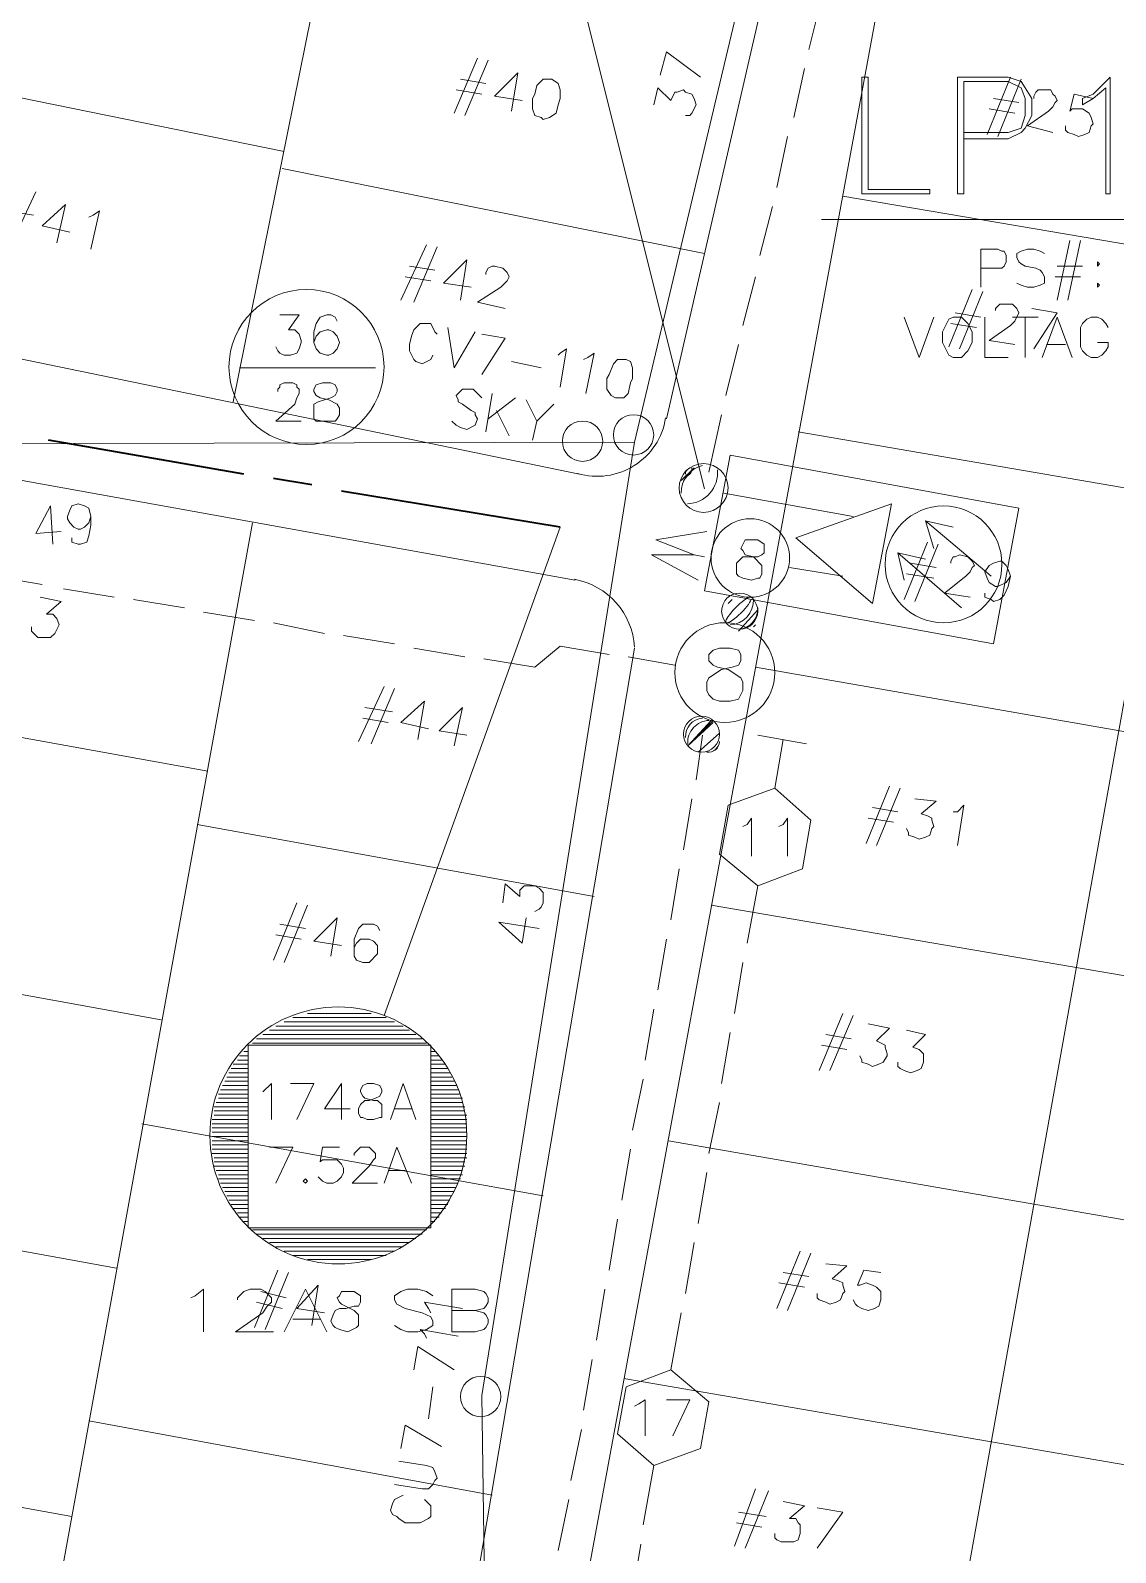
# Model space of a CAD drawing. Header units: millimetres. Extents: x 3.6 to 37.8, y 0.6 to 28.7.
# Drawn here: x 20.753 to 22.884, y 6.002 to 8.992 of the extents above; entities that cross this region are included whole.
import ezdxf

# ---------------------------------------------------------------- set-up
doc = ezdxf.new("R2010")
doc.units = ezdxf.units.MM
for name, color, linetype, true_color in [('PDF_S102$Actives-NodeReceiver', 104, 'Continuous', 0x009425), ('PDF_S102$Cable-565', 23, 'Continuous', 0xdd8a6d), ('PDF_S102$Cable-840', 151, 'Continuous', 0x7fbfff), ('PDF_S102$LOTS', 254, 'Continuous', 0xdcdcdc), ('PDF_S102$ROAD', 8, 'Continuous', 0x7f7f7f), ('PDF_S102$SDU', 157, 'Continuous', 0x396472), ('PDF_S102$Symbols-EndOfLine', 15, 'Continuous', 0x944a4a)]:
    doc.layers.add(name, color=color, linetype=linetype, true_color=true_color)
for name, color, linetype in [('PDF_S102$Actives-PowerSupply', 1, 'Continuous'), ('PDF_S102$Passives-Highleg', 7, 'Continuous'), ('PDF_S102$Passives-Splt2way', 7, 'Continuous'), ('PDF_S102$Passives-TapOffs', 7, 'Continuous'), ('PDF_S102$POLE', 7, 'Continuous'), ('PDF_S102$STRAND', 7, 'Continuous'), ('PDF_S102$Symbols-SelfTerminating', 7, 'Continuous'), ('PDF_S102$Symbols-Terminator', 7, 'Continuous')]:
    doc.layers.add(name, color=color, linetype=linetype)

msp = doc.modelspace()

# ---------------------------------------------------------------- linework, layer by layer
at = {"layer": 'PDF_S102$Actives-NodeReceiver', "lineweight": 18}
for points in [[(22.38595, 8.90017), (22.39846, 8.90017), (22.39846, 8.67916), (22.51939, 8.67916), (22.51939, 8.67082), (22.38595, 8.67082)], [(22.8655, 8.67082), (22.8655, 8.87932), (22.84048, 8.85847), (22.81963, 8.84596), (22.81963, 8.85847), (22.84048, 8.86681), (22.87384, 8.90017), (22.87384, 8.67082)], [(22.84882, 8.53738), (22.85299, 8.53321), (22.84882, 8.52904)], [(22.84882, 8.49568), (22.85299, 8.49151), (22.84882, 8.48734)], [(22.56526, 8.42896), (22.58194, 8.42896), (22.59445, 8.41645), (22.60279, 8.39977), (22.60279, 8.37892), (22.59445, 8.36224), (22.58194, 8.34973), (22.56526, 8.34973), (22.55692, 8.3539), (22.54441, 8.37892), (22.54441, 8.39977), (22.55692, 8.42479)], [(22.07737, 7.89103), (22.12741, 8.15791), (22.69453, 8.05366), (22.64449, 7.78678)], [(22.4068, 7.86601), (22.25668, 7.99528), (22.44433, 8.062)], [(22.1566, 7.99111), (22.18162, 7.99111), (22.19413, 7.98277), (22.19413, 7.96609), (22.18996, 7.96192), (22.18162, 7.95775), (22.15243, 7.95775), (22.13992, 7.94524), (22.13992, 7.92439), (22.14409, 7.92022), (22.15243, 7.91605), (22.16911, 7.91188), (22.18162, 7.91605), (22.18579, 7.91605), (22.18996, 7.92439), (22.18996, 7.94107), (22.17328, 7.95775), (22.1566, 7.96192), (22.15243, 7.97026), (22.14826, 7.97443)]]:
    msp.add_lwpolyline(points, close=True, dxfattribs=at)
for points in [[(22.58611, 8.79175), (22.67368, 8.79175), (22.6987, 8.80009), (22.70704, 8.82511), (22.70704, 8.85847), (22.6987, 8.87932), (22.67368, 8.89183), (22.58611, 8.89183), (22.58611, 8.67082), (22.5736, 8.67082), (22.5736, 8.90017), (22.67368, 8.90017), (22.6987, 8.89183), (22.70704, 8.87932), (22.71955, 8.85847), (22.71955, 8.82511), (22.70704, 8.80009), (22.6987, 8.79175), (22.67368, 8.77924), (22.58611, 8.77924)], [(23.60359, 8.62078), (22.30672, 8.62078)], [(22.61947, 8.48734), (22.61947, 8.5624), (22.65283, 8.5624), (22.66117, 8.55823), (22.66534, 8.55823), (22.66951, 8.54989), (22.66951, 8.53738), (22.66534, 8.52904), (22.66117, 8.52487), (22.61947, 8.52487)], [(22.69036, 8.49568), (22.6987, 8.49151), (22.71121, 8.48734), (22.72372, 8.48734), (22.73623, 8.49151), (22.74457, 8.49568), (22.74457, 8.50819), (22.7404, 8.51653), (22.73623, 8.5207), (22.72789, 8.52487), (22.70704, 8.52904), (22.6987, 8.53321), (22.69453, 8.53738), (22.69036, 8.54572), (22.69036, 8.55406), (22.6987, 8.55823), (22.71121, 8.5624), (22.72372, 8.5624), (22.73623, 8.55823), (22.74457, 8.55406)], [(22.76959, 8.46232), (22.79461, 8.57908)], [(22.79044, 8.46232), (22.81546, 8.57908)], [(22.81963, 8.52904), (22.76959, 8.52904)], [(22.81546, 8.50819), (22.76542, 8.50819)], [(22.52773, 8.42896), (22.49854, 8.34973), (22.46935, 8.42896)], [(22.67368, 8.34973), (22.62781, 8.34973), (22.62781, 8.42896)], [(22.73206, 8.42896), (22.68202, 8.42896)], [(22.70704, 8.34973), (22.70704, 8.42896)], [(22.7404, 8.34973), (22.76959, 8.42896), (22.79878, 8.34973)], [(22.84882, 8.37892), (22.86967, 8.37892), (22.86967, 8.37058), (22.8655, 8.36224), (22.85716, 8.3539), (22.84882, 8.34973), (22.83631, 8.34973), (22.82797, 8.3539), (22.81963, 8.36224), (22.81546, 8.37058), (22.81546, 8.40811), (22.81963, 8.41645), (22.82797, 8.42479), (22.83631, 8.42896), (22.84882, 8.42896), (22.85716, 8.42479), (22.8655, 8.41645), (22.86967, 8.40811)], [(22.78627, 8.37475), (22.74874, 8.37475)], [(22.1149, 8.08285), (22.36927, 8.03698)], [(22.52773, 7.97443), (22.51105, 8.02864), (22.56526, 8.01613)], [(22.51105, 8.02864), (22.64032, 7.92022)], [(22.46935, 7.91188), (22.45684, 7.96609), (22.58194, 7.85767)], [(22.51105, 7.95358), (22.45684, 7.96609)], [(22.34842, 7.92022), (22.24417, 7.9369)]]:
    msp.add_lwpolyline(points, dxfattribs=at)
for centre, radius in [((22.54649, 7.94315), 0.11468), ((22.16703, 7.95567), 0.07715)]:
    msp.add_circle(centre, radius, dxfattribs=at)
at = {"layer": 'PDF_S102$Actives-PowerSupply', "lineweight": 9}
for points in [[(22.07737, 8.09119), (21.82717, 9.09199)], [(22.05652, 8.13289), (22.0315, 8.10787), (22.05652, 8.13289), (22.03567, 8.10787)], [(21.4477, 7.05703), (21.79381, 8.01613)], [(21.21001, 6.90691), (21.22669, 6.92359), (21.22669, 6.8527)], [(21.26422, 6.92359), (21.31009, 6.92359), (21.27673, 6.8527)], [(21.38098, 6.87355), (21.33094, 6.87355), (21.3643, 6.92359), (21.3643, 6.8527)], [(21.46021, 6.8527), (21.48523, 6.92359), (21.51025, 6.8527)], [(21.50191, 6.87355), (21.46855, 6.87355)], [(21.22252, 6.79849), (21.26839, 6.79849), (21.23503, 6.7276)], [(21.31843, 6.74011), (21.32677, 6.73177), (21.33511, 6.7276), (21.34762, 6.7276), (21.35596, 6.73177), (21.3643, 6.74011), (21.36847, 6.74845), (21.36847, 6.75679), (21.3643, 6.76513), (21.35596, 6.77347), (21.32677, 6.77347), (21.3226, 6.7693), (21.32677, 6.79849), (21.36013, 6.79849)], [(21.38932, 6.78181), (21.38932, 6.78598), (21.40183, 6.79849), (21.41851, 6.79849), (21.43102, 6.78598), (21.43102, 6.77764), (21.42685, 6.77347), (21.41851, 6.76096), (21.38515, 6.7276), (21.43519, 6.7276)], [(21.4477, 6.7276), (21.47272, 6.79849), (21.50191, 6.7276)], [(21.4894, 6.75262), (21.45604, 6.75262)], [(21.06823, 6.50242), (21.07657, 6.50659), (21.09325, 6.5191), (21.09325, 6.4357)], [(21.15997, 6.49825), (21.15997, 6.50242), (21.17248, 6.51493), (21.18499, 6.5191), (21.20584, 6.5191), (21.21418, 6.51493), (21.22669, 6.50242), (21.22669, 6.49408), (21.21835, 6.48574), (21.21001, 6.47323), (21.1558, 6.4357), (21.23086, 6.4357)], [(21.25171, 6.4357), (21.29341, 6.5191), (21.33511, 6.4357)], [(21.46855, 6.44821), (21.48106, 6.43987), (21.49357, 6.4357), (21.51442, 6.4357), (21.5311, 6.43987), (21.54361, 6.44821), (21.54361, 6.45655), (21.53944, 6.46489), (21.52276, 6.47323), (21.4894, 6.48157), (21.47272, 6.48991), (21.46855, 6.49825), (21.46855, 6.50659), (21.48106, 6.51493), (21.49357, 6.5191), (21.51442, 6.5191), (21.5311, 6.51493), (21.54361, 6.50659)], [(21.62701, 6.4774), (21.64369, 6.47323), (21.64786, 6.46906), (21.65203, 6.46072), (21.65203, 6.45238), (21.64786, 6.44404), (21.64369, 6.43987), (21.62701, 6.4357), (21.58114, 6.4357), (21.58114, 6.4774), (21.62701, 6.4774), (21.64369, 6.48157), (21.64786, 6.48574), (21.65203, 6.49408), (21.65203, 6.50242), (21.64786, 6.51076), (21.64369, 6.51493), (21.62701, 6.5191), (21.58114, 6.5191), (21.58114, 6.4774)], [(21.3226, 6.46072), (21.26839, 6.46072)]]:
    msp.add_lwpolyline(points, dxfattribs=at)
for points in [[(21.29758, 7.0612), (21.42268, 7.0612)], [(21.49774, 7.02784), (21.22252, 7.02784)], [(21.48523, 7.03618), (21.23503, 7.03618)], [(21.46855, 7.04452), (21.25171, 7.04452)], [(21.26839, 7.05286), (21.45187, 7.05286)], [(21.53944, 6.64003), (21.53944, 6.99865), (21.18082, 6.99865), (21.18082, 6.64003), (21.18082, 6.99865), (21.53944, 6.99865)], [(21.5311, 7.00282), (21.18916, 7.00282)], [(21.52276, 7.01116), (21.1975, 7.01116)], [(21.51025, 7.0195), (21.21001, 7.0195)], [(21.15997, 6.96946), (21.18082, 6.96946)], [(21.16414, 6.9778), (21.18082, 6.9778)], [(21.17248, 6.98614), (21.18082, 6.98614)], [(21.54778, 6.98614), (21.53944, 6.98614)], [(21.53944, 6.9778), (21.55612, 6.9778)], [(21.53944, 6.96946), (21.56029, 6.96946)], [(21.14329, 6.94444), (21.18082, 6.94444)], [(21.14746, 6.95278), (21.18082, 6.95278)], [(21.15163, 6.96112), (21.18082, 6.96112)], [(21.53944, 6.96112), (21.56863, 6.96112)], [(21.53944, 6.95278), (21.5728, 6.95278)], [(21.53944, 6.94444), (21.57697, 6.94444)], [(21.18082, 6.91108), (21.12661, 6.91108)], [(21.13078, 6.91942), (21.18082, 6.91942)], [(21.18082, 6.92776), (21.13495, 6.92776)], [(21.13912, 6.9361), (21.18082, 6.9361)], [(21.41434, 6.92359), (21.42685, 6.92359), (21.43936, 6.91942), (21.44353, 6.91108), (21.44353, 6.90691), (21.43936, 6.89857), (21.43102, 6.8944), (21.41851, 6.89023), (21.41017, 6.89023), (21.40183, 6.88189), (21.39766, 6.87355), (21.39766, 6.86521), (21.40183, 6.85687), (21.406, 6.85687), (21.41434, 6.8527), (21.42685, 6.8527), (21.43936, 6.85687), (21.44353, 6.85687), (21.44353, 6.88189), (21.43519, 6.89023), (21.42685, 6.89023), (21.41017, 6.8944), (21.406, 6.89857), (21.40183, 6.90691), (21.40183, 6.91108), (21.406, 6.91942)], [(21.53944, 6.9361), (21.58114, 6.9361)], [(21.58531, 6.92776), (21.53944, 6.92776)], [(21.53944, 6.91942), (21.58948, 6.91942)], [(21.53944, 6.91108), (21.59365, 6.91108)], [(21.18082, 6.87772), (21.1141, 6.87772)], [(21.18082, 6.88606), (21.11827, 6.88606)], [(21.12244, 6.90274), (21.18082, 6.90274)], [(21.18082, 6.8944), (21.12244, 6.8944)], [(21.53944, 6.90274), (21.59782, 6.90274)], [(21.60199, 6.8944), (21.53944, 6.8944)], [(21.60199, 6.88606), (21.53944, 6.88606)], [(21.53944, 6.87772), (21.60616, 6.87772)], [(21.18082, 6.8527), (21.10993, 6.8527)], [(21.1141, 6.86938), (21.18082, 6.86938)], [(21.18082, 6.86104), (21.1141, 6.86104)], [(21.60616, 6.86938), (21.53944, 6.86938)], [(21.53944, 6.86104), (21.61033, 6.86104)], [(21.61033, 6.8527), (21.53944, 6.8527)], [(21.10993, 6.84436), (21.18082, 6.84436)], [(21.10993, 6.83602), (21.18082, 6.83602)], [(21.10993, 6.82768), (21.18082, 6.82768)], [(21.18082, 6.81934), (21.10993, 6.81934)], [(21.53944, 6.84436), (21.61033, 6.84436)], [(21.53944, 6.83602), (21.61033, 6.83602)], [(21.53944, 6.82768), (21.61033, 6.82768)], [(21.61033, 6.81934), (21.53944, 6.81934)], [(21.18082, 6.811), (21.10993, 6.811)], [(21.10993, 6.80266), (21.18082, 6.80266)], [(21.10993, 6.79432), (21.18082, 6.79432)], [(21.61033, 6.811), (21.53944, 6.811)], [(21.53944, 6.80266), (21.61033, 6.80266)], [(21.53944, 6.79432), (21.61033, 6.79432)], [(21.10993, 6.78598), (21.18082, 6.78598)], [(21.18082, 6.77764), (21.1141, 6.77764)], [(21.1141, 6.7693), (21.18082, 6.7693)], [(21.18082, 6.76096), (21.1141, 6.76096)], [(21.53944, 6.78598), (21.61033, 6.78598)], [(21.61033, 6.77764), (21.53944, 6.77764)], [(21.53944, 6.7693), (21.60616, 6.7693)], [(21.53944, 6.76096), (21.60616, 6.76096)], [(21.11827, 6.75262), (21.18082, 6.75262)], [(21.12244, 6.74428), (21.18082, 6.74428)], [(21.12244, 6.73594), (21.18082, 6.73594)], [(21.18082, 6.7276), (21.12661, 6.7276)], [(21.29341, 6.73594), (21.29758, 6.73177), (21.29341, 6.7276), (21.28924, 6.73177)], [(21.53944, 6.75262), (21.60199, 6.75262)], [(21.53944, 6.74428), (21.60199, 6.74428)], [(21.53944, 6.73594), (21.59782, 6.73594)], [(21.53944, 6.7276), (21.59365, 6.7276)], [(21.13078, 6.71926), (21.18082, 6.71926)], [(21.18082, 6.71092), (21.13495, 6.71092)], [(21.13912, 6.70258), (21.18082, 6.70258)], [(21.53944, 6.71926), (21.58948, 6.71926)], [(21.58531, 6.71092), (21.53944, 6.71092)], [(21.53944, 6.70258), (21.58114, 6.70258)], [(21.14329, 6.69424), (21.18082, 6.69424)], [(21.14746, 6.6859), (21.18082, 6.6859)], [(21.15163, 6.67756), (21.18082, 6.67756)], [(21.15997, 6.66922), (21.18082, 6.66922)], [(21.53944, 6.69424), (21.57697, 6.69424)], [(21.53944, 6.6859), (21.5728, 6.6859)], [(21.53944, 6.67756), (21.56863, 6.67756)], [(21.53944, 6.66922), (21.56029, 6.66922)], [(21.16414, 6.66088), (21.18082, 6.66088)], [(21.17248, 6.65254), (21.18082, 6.65254)], [(21.53944, 6.64003), (21.18082, 6.64003)], [(21.53944, 6.66088), (21.55612, 6.66088)], [(21.54778, 6.65254), (21.53944, 6.65254)], [(21.5311, 6.63586), (21.18916, 6.63586)], [(21.52276, 6.62752), (21.1975, 6.62752)], [(21.21001, 6.61918), (21.51025, 6.61918)], [(21.22252, 6.61084), (21.49774, 6.61084)], [(21.48523, 6.6025), (21.23503, 6.6025)], [(21.46855, 6.59416), (21.25171, 6.59416)], [(21.45187, 6.58582), (21.26839, 6.58582)], [(21.42268, 6.57748), (21.29758, 6.57748)]]:
    msp.add_lwpolyline(points, close=True, dxfattribs=at)
for centre, radius in [((22.07528, 8.09327), 0.04796), ((21.35804, 6.82142), 0.25229), ((21.35804, 6.82142), 0.25229)]:
    msp.add_circle(centre, radius, dxfattribs=at)
for centre, radius, start, end in [((22.08488, 8.08494), 0.05342, 102.62584, 182.23698), ((22.03775, 8.13081), 0.01474, 278.1301, 8.1301), ((22.04609, 8.12247), 0.00659, 108.43495, 198.43495), ((22.04192, 8.12273), 0.06076, 271.96646, 5.66169)]:
    msp.add_arc(centre, radius, start, end, dxfattribs=at)
at = {"layer": 'PDF_S102$Cable-565', "lineweight": 13}
for points in [[(22.2817, 8.95438), (22.30672, 9.05446)], [(22.25251, 8.82094), (22.27336, 8.91685)], [(22.21915, 8.68333), (22.24, 8.78341)], [(22.18579, 8.54989), (22.21081, 8.6458)], [(22.15243, 8.41228), (22.17745, 8.50819)], [(22.11907, 8.27467), (22.14409, 8.37475)], [(22.08571, 8.12455), (22.11073, 8.23714)], [(20.77633, 7.90354), (20.68042, 7.92022)], [(20.91811, 7.87852), (20.81803, 7.8952)], [(21.05572, 7.85767), (20.95564, 7.87435)], [(21.19333, 7.83265), (21.09325, 7.84933)], [(21.33094, 7.80763), (21.23086, 7.82848)], [(21.46855, 7.78678), (21.36847, 7.80346)], [(21.60616, 7.76176), (21.50608, 7.77844)], [(21.88972, 7.76593), (21.79381, 7.78261), (21.74377, 7.74091), (21.64369, 7.75759)], [(22.01899, 7.74508), (21.92725, 7.76176)], [(22.06069, 7.5199), (22.0732, 7.60747)], [(22.03567, 7.38229), (22.05235, 7.48237)], [(22.01065, 7.24468), (22.02733, 7.34476)], [(22.16077, 7.19881), (22.18162, 7.3114)], [(21.98563, 7.10707), (22.00231, 7.20715)], [(22.13575, 7.0612), (22.15243, 7.16128)], [(21.96061, 6.96946), (21.97729, 7.06954)], [(22.11073, 6.92359), (22.12741, 7.02367)], [(21.93559, 6.83185), (21.95644, 6.93193)], [(22.08571, 6.78598), (22.10656, 6.88606)], [(21.91474, 6.69424), (21.93142, 6.79432)], [(22.06486, 6.64837), (22.08154, 6.74845)], [(21.88972, 6.55663), (21.9064, 6.65671)], [(22.03984, 6.51076), (22.05652, 6.61084)], [(21.8647, 6.41902), (21.88138, 6.5191)], [(22.01065, 6.36064), (22.0315, 6.47323)], [(21.83968, 6.28141), (21.85636, 6.38149)], [(21.81466, 6.1438), (21.83551, 6.24388)], [(21.95644, 6.05623), (21.97729, 6.17299)], [(21.78964, 6.00619), (21.81049, 6.10627)], [(21.93559, 5.91862), (21.95227, 6.0187)]]:
    msp.add_lwpolyline(points, dxfattribs=at)
at = {"layer": 'PDF_S102$Cable-840', "lineweight": 40}
for points in [[(21.17248, 8.12038), (20.78884, 8.1871)], [(21.30592, 8.09953), (21.23086, 8.11204)], [(21.79381, 8.01613), (21.3643, 8.08702)]]:
    msp.add_lwpolyline(points, dxfattribs=at)
at = {"layer": 'PDF_S102$LOTS', "lineweight": 0}
for points in [[(21.13912, 18.78307), (21.4894, 13.43296), (21.67288, 10.84339), (21.15163, 8.26216)], [(22.30672, 4.35904), (23.22412, 9.47563)], [(20.45107, 8.91685), (21.25171, 8.75422)], [(21.24754, 8.72086), (22.07737, 8.55406)], [(23.77039, 8.42479), (22.34842, 8.66665)], [(23.69116, 7.95775), (22.26085, 8.20378)], [(21.18916, 8.02447), (20.6554, 5.08879), (20.38435, 4.53418), (21.13495, 4.39657)], [(23.61193, 7.49071), (22.17745, 7.74091)], [(20.27176, 7.6867), (21.10159, 7.53658)], [(21.08074, 7.43233), (21.86053, 7.29055)], [(23.52853, 7.02784), (22.08988, 7.27387)], [(20.18002, 7.19881), (21.00985, 7.04869)], [(20.97232, 6.84436), (21.76045, 6.70258)], [(23.4493, 6.5608), (22.00648, 6.811)], [(20.09245, 6.71092), (20.92228, 6.5608)], [(23.37007, 6.09376), (21.91891, 6.34396)], [(20.86807, 6.26056), (21.66037, 6.11461)], [(20.00488, 6.22303), (20.83471, 6.07291)]]:
    msp.add_lwpolyline(points, dxfattribs=at)
at = {"layer": 'PDF_S102$Passives-Highleg', "lineweight": 9}
for points in [[(22.12324, 7.86601), (22.13158, 7.87435)], [(22.14409, 7.8118), (22.18162, 7.8535)], [(22.09405, 7.63666), (22.04401, 7.58662), (22.08988, 7.63666), (22.04401, 7.58662), (22.09405, 7.63249), (22.04401, 7.58662)], [(22.06486, 7.57411), (22.10656, 7.61164)]]:
    msp.add_lwpolyline(points, close=True, dxfattribs=at)
for points in [[(22.17745, 7.82431), (22.17328, 7.82014)], [(22.10239, 7.58245), (22.09822, 7.57828)]]:
    msp.add_lwpolyline(points, dxfattribs=at)
for centre in [(22.14617, 7.85141), (22.07111, 7.60955)]:
    msp.add_circle(centre, 0.03545, dxfattribs=at)
for centre, radius, start, end in [((22.12533, 7.87226), 0.048, 272.48955, 2.48955), ((22.14201, 7.85558), 0.03967, 273.01279, 3.01279), ((22.07529, 7.60538), 0.03551, 93.36646, 183.36646), ((22.08779, 7.59288), 0.04383, 92.72631, 182.72631), ((22.08362, 7.59705), 0.02303, 264.80557, 354.80557)]:
    msp.add_arc(centre, radius, start, end, dxfattribs=at)
at = {"layer": 'PDF_S102$Passives-Highleg', "lineweight": 9, "extrusion": (0, 0, -1)}
msp.add_ellipse((22.14409, 7.8535), major_axis=(0.02489, 0.02489), ratio=0.2085144, start_param=0.4111379, end_param=5.8720542, dxfattribs=at)
at = {"layer": 'PDF_S102$Passives-Splt2way', "lineweight": 9}
msp.add_lwpolyline([(22.10656, 7.77844), (22.12741, 7.77844), (22.14409, 7.77427), (22.14826, 7.76593), (22.14826, 7.75342), (22.14409, 7.74508), (22.13158, 7.74091), (22.11073, 7.73674), (22.08571, 7.72006), (22.08154, 7.71172), (22.08154, 7.69504), (22.08571, 7.6867), (22.09405, 7.67836), (22.10656, 7.67419), (22.12741, 7.67419), (22.14409, 7.67836), (22.15243, 7.69504), (22.15243, 7.71172), (22.14826, 7.72006), (22.12324, 7.73674), (22.10239, 7.74091), (22.09405, 7.74508), (22.08571, 7.75342), (22.08571, 7.76593), (22.09405, 7.77427)], close=True, dxfattribs=at)
msp.add_circle((22.11698, 7.73048), 0.098, dxfattribs=at)
at = {"layer": 'PDF_S102$Passives-TapOffs', "lineweight": 9}
for points in [[(22.12324, 7.46986), (22.21498, 7.50322), (22.28587, 7.44067), (22.26919, 7.34476), (22.18162, 7.3114), (22.10656, 7.37395)], [(22.06903, 6.20635), (21.97729, 6.17299), (21.9064, 6.23554), (21.92308, 6.32728), (22.01065, 6.36064), (22.08571, 6.29809)]]:
    msp.add_lwpolyline(points, close=True, dxfattribs=at)
for points in [[(22.15243, 7.42816), (22.16077, 7.43233), (22.16911, 7.44484), (22.16911, 7.36978)], [(22.22332, 7.42816), (22.23166, 7.43233), (22.24, 7.44484), (22.24, 7.36978)], [(21.93976, 6.28975), (21.9481, 6.29392), (21.96061, 6.30226), (21.96061, 6.23137)], [(22.00231, 6.30226), (22.04818, 6.30226), (22.01482, 6.23137)]]:
    msp.add_lwpolyline(points, dxfattribs=at)
at = {"layer": 'PDF_S102$POLE', "lineweight": 0}
for points in [[(21.54361, 8.3539), (21.53944, 8.34556), (21.52276, 8.33722), (21.51025, 8.34139), (21.50608, 8.34556), (21.49774, 8.36224), (21.49774, 8.37475), (21.50191, 8.39143), (21.50608, 8.40394), (21.51859, 8.41645), (21.53944, 8.41645), (21.54778, 8.39977), (21.55195, 8.3956)], [(21.62701, 8.39977), (21.58531, 8.32888), (21.5728, 8.40811)], [(21.63952, 8.3956), (21.68539, 8.38726), (21.63952, 8.31637)], [(21.78964, 8.3539), (21.79381, 8.35807), (21.80632, 8.36641), (21.79381, 8.29135)], [(21.83968, 8.34556), (21.84802, 8.34973), (21.86053, 8.35807), (21.84385, 8.27884)], [(21.75628, 8.32888), (21.6979, 8.34139)], [(21.58114, 8.22463), (21.58948, 8.21629), (21.59782, 8.21212), (21.61033, 8.20795), (21.62701, 8.21629), (21.63118, 8.2288), (21.62701, 8.23714), (21.62701, 8.24131), (21.61867, 8.24548), (21.60199, 8.25799), (21.59365, 8.26216), (21.59365, 8.26633), (21.58948, 8.27467), (21.60199, 8.28718), (21.62284, 8.28718), (21.63952, 8.2705)], [(21.66037, 8.27884), (21.64786, 8.20378)], [(21.65203, 8.2288), (21.70624, 8.2705)], [(21.7813, 8.25799), (21.74794, 8.22463), (21.72709, 8.26633)], [(21.69373, 8.19544), (21.66871, 8.24548)], [(21.7396, 8.1871), (21.74794, 8.22463)], [(21.53944, 6.47323), (21.53527, 6.48157), (21.52693, 6.49408), (21.60199, 6.48157)], [(21.5311, 6.42319), (21.52693, 6.43153), (21.51859, 6.43987), (21.59365, 6.42736)], [(21.50608, 6.36064), (21.51442, 6.40651), (21.58531, 6.36064)], [(21.54361, 6.32728), (21.53527, 6.26473)], [(21.48106, 6.20635), (21.4894, 6.25222), (21.56029, 6.21052)], [(21.47689, 6.18133), (21.5311, 6.17299), (21.54361, 6.16882), (21.54778, 6.16048), (21.55195, 6.14797), (21.54778, 6.1438), (21.54361, 6.13546), (21.53527, 6.12712), (21.52276, 6.12712), (21.46855, 6.13546)], [(21.52693, 6.10627), (21.53944, 6.09376), (21.53944, 6.07291), (21.53527, 6.06874), (21.51859, 6.0604), (21.4894, 6.0604), (21.47689, 6.06874), (21.47272, 6.07291), (21.46438, 6.07708), (21.46021, 6.08542), (21.46438, 6.09793), (21.46855, 6.10627), (21.48523, 6.11461)]]:
    msp.add_lwpolyline(points, dxfattribs=at)
msp.add_lwpolyline([(21.9064, 8.34556), (21.92308, 8.34556), (21.93142, 8.34139), (21.93559, 8.32888), (21.93559, 8.30803), (21.93142, 8.29969), (21.92725, 8.27884), (21.91891, 8.2705), (21.90223, 8.2705), (21.89389, 8.27467), (21.88555, 8.28718), (21.88555, 8.30803), (21.88972, 8.31637), (21.89806, 8.33722)], close=True, dxfattribs=at)
for centre, radius in [((21.8376, 8.18502), 0.03961), ((21.93768, 8.19753), 0.03961), ((21.63743, 6.30852), 0.03962)]:
    msp.add_circle(centre, radius, dxfattribs=at)
at = {"layer": 'PDF_S102$ROAD', "lineweight": 0}
for points in [[(22.00231, 8.2288), (22.40263, 9.96769), (22.41514, 10.20121), (22.37761, 10.63072), (22.03567, 15.46375), (21.78964, 18.69967)], [(22.49437, 9.45895), (21.60616, 4.65094)], [(20.47609, 8.39977), (21.83134, 8.12038)], [(21.823, 7.91188), (20.55115, 8.14123)], [(21.41434, 4.67179), (21.93976, 7.77844)]]:
    msp.add_lwpolyline(points, dxfattribs=at)
for centre, radius, start, end in [((21.86679, 8.25173), 0.13552, 253.37754, 351.10587), ((21.79589, 7.77218), 0.14387, 3.24105, 79.70599)]:
    msp.add_arc(centre, radius, start, end, dxfattribs=at)
at = {"layer": 'PDF_S102$SDU', "lineweight": 0}
for points in [[(21.58531, 8.82928), (21.63118, 8.9377)], [(21.60616, 8.82511), (21.65203, 8.93353)], [(21.64786, 8.88766), (21.59782, 8.896)], [(21.71875, 8.8543), (21.66454, 8.86264), (21.71041, 8.90851), (21.6979, 8.83345)], [(22.63198, 8.78758), (22.67785, 8.90017)], [(22.65283, 8.78341), (22.6987, 8.896)], [(21.63952, 8.86681), (21.58948, 8.87515)], [(22.69453, 8.85013), (22.64449, 8.85847)], [(22.72372, 8.85847), (22.72372, 8.86264), (22.72789, 8.87098), (22.73206, 8.87515), (22.75708, 8.87515), (22.76125, 8.86681), (22.76542, 8.86264), (22.76959, 8.8543), (22.76542, 8.85013), (22.76125, 8.84179), (22.75291, 8.83345), (22.71121, 8.80426), (22.76125, 8.79175)], [(22.78627, 8.80426), (22.78627, 8.79592), (22.79044, 8.79175), (22.80295, 8.78758), (22.81129, 8.78341), (22.8238, 8.78758), (22.83214, 8.79175), (22.83631, 8.80426), (22.84048, 8.80843), (22.83631, 8.82094), (22.83214, 8.82928), (22.81963, 8.83762), (22.79878, 8.83762), (22.79461, 8.83345), (22.80295, 8.86681), (22.84048, 8.85847)], [(22.68619, 8.82928), (22.63615, 8.83762)], [(20.71378, 8.56657), (20.76382, 8.67499)], [(20.83054, 8.59576), (20.77633, 8.60827), (20.8222, 8.64997), (20.80552, 8.57491)], [(20.75965, 8.62912), (20.70544, 8.63746)], [(20.86807, 8.62495), (20.87641, 8.62912), (20.88892, 8.63746), (20.87224, 8.5624)], [(21.48106, 8.46232), (21.5311, 8.57074)], [(21.50608, 8.45815), (21.55195, 8.56657)], [(21.54778, 8.5207), (21.49774, 8.52904)], [(21.61867, 8.48734), (21.56446, 8.49568), (21.61033, 8.54155), (21.59782, 8.46232)], [(21.64786, 8.51236), (21.64786, 8.51653), (21.65203, 8.52487), (21.66037, 8.52904), (21.66454, 8.52904), (21.68122, 8.52487), (21.68956, 8.51653), (21.69373, 8.50819), (21.68956, 8.49985), (21.67705, 8.48734), (21.63118, 8.45815), (21.68539, 8.44564)], [(21.53944, 8.49985), (21.4894, 8.50819)], [(22.55692, 8.37058), (22.60279, 8.48317)], [(22.57777, 8.36641), (22.62364, 8.479)], [(22.61947, 8.42896), (22.56943, 8.4373)], [(22.64866, 8.44147), (22.64866, 8.44564), (22.657, 8.45398), (22.68202, 8.45398), (22.69036, 8.44564), (22.69453, 8.4373), (22.68619, 8.42062), (22.67785, 8.41228), (22.63615, 8.38309), (22.68619, 8.37475)], [(22.71955, 8.44564), (22.76959, 8.4373), (22.72372, 8.36641)], [(22.61113, 8.40811), (22.56109, 8.41645)], [(22.46935, 7.87435), (22.51522, 7.98694)], [(22.4902, 7.87018), (22.53607, 7.98277)], [(22.56109, 7.94524), (22.56109, 7.94941), (22.56526, 7.95775), (22.56943, 7.95775), (22.57777, 7.96192), (22.59445, 7.95775), (22.60279, 7.94941), (22.60696, 7.94107), (22.60279, 7.9369), (22.59862, 7.92856), (22.59028, 7.92022), (22.54858, 7.88686), (22.59862, 7.87852)], [(22.52773, 7.91605), (22.47352, 7.92439)], [(22.5319, 7.9369), (22.48186, 7.94524)], [(22.67785, 7.92022), (22.67368, 7.89937), (22.66534, 7.88269), (22.657, 7.87435), (22.64449, 7.87018), (22.64032, 7.87435), (22.62781, 7.87852), (22.62781, 7.88686)], [(20.77216, 7.87852), (20.81386, 7.87018), (20.78467, 7.84516), (20.79718, 7.84516), (20.80552, 7.83682), (20.80969, 7.82431), (20.80135, 7.80763), (20.79301, 7.79929), (20.76799, 7.79929), (20.75548, 7.8118), (20.75548, 7.82014)], [(21.39766, 7.59496), (21.4477, 7.70338)], [(21.42268, 7.59079), (21.46855, 7.69921)], [(21.46438, 7.65334), (21.41017, 7.66168)], [(21.53527, 7.61998), (21.48106, 7.63249), (21.52693, 7.67419), (21.51442, 7.59913)], [(21.61033, 7.60747), (21.55612, 7.61581), (21.60199, 7.66168), (21.58531, 7.58662)], [(21.45604, 7.63249), (21.406, 7.64083)], [(22.39429, 7.3948), (22.44016, 7.50739)], [(22.41514, 7.39063), (22.46101, 7.50322)], [(22.4902, 7.48237), (22.5319, 7.4782), (22.50271, 7.45318), (22.51522, 7.44901), (22.52356, 7.44484), (22.52356, 7.44067), (22.52773, 7.42816), (22.52356, 7.42399), (22.51939, 7.41148), (22.51105, 7.40731), (22.49854, 7.40314), (22.4902, 7.40731), (22.47769, 7.41148), (22.47769, 7.41565), (22.47352, 7.42399)], [(22.4485, 7.4365), (22.39846, 7.44484)], [(22.45684, 7.45735), (22.4068, 7.46569)], [(22.56526, 7.45735), (22.5736, 7.45735), (22.58611, 7.46986), (22.5736, 7.39063)], [(21.23086, 7.16545), (21.27673, 7.27804)], [(21.25171, 7.16128), (21.29758, 7.27387)], [(21.29341, 7.228), (21.24337, 7.23634)], [(21.3643, 7.19464), (21.31009, 7.20298), (21.35596, 7.24885), (21.34345, 7.17379)], [(21.38932, 7.19047), (21.38932, 7.20715), (21.39766, 7.228), (21.406, 7.23634), (21.42685, 7.23634), (21.43519, 7.23217), (21.43936, 7.22383)], [(21.28507, 7.20715), (21.23503, 7.21549)], [(22.30255, 6.94861), (22.34842, 7.0612)], [(22.3234, 6.94861), (22.36927, 7.05703)], [(22.39846, 7.04035), (22.44016, 7.03201), (22.41514, 7.00699), (22.43182, 6.99865), (22.43182, 6.99448), (22.43599, 6.98197), (22.43599, 6.9778), (22.42765, 6.96529), (22.41931, 6.96112), (22.4068, 6.95695), (22.39846, 6.96112), (22.38595, 6.96529), (22.38595, 6.96946), (22.38178, 6.9778)], [(22.47352, 7.02784), (22.51105, 7.0195), (22.48603, 6.99448), (22.49854, 6.99031), (22.50688, 6.98197), (22.50688, 6.96529), (22.50271, 6.95278), (22.49437, 6.94861), (22.48186, 6.94444), (22.46935, 6.94861), (22.46101, 6.95278), (22.45684, 6.95695), (22.45684, 6.96529)], [(22.35676, 6.99031), (22.30672, 6.99865)], [(22.3651, 7.01116), (22.31506, 7.0195)], [(22.21915, 6.48157), (22.26502, 6.59416)], [(22.24, 6.4774), (22.28587, 6.58999)], [(21.19333, 6.44404), (21.2392, 6.55663)], [(21.21418, 6.43987), (21.26005, 6.55246)], [(22.2817, 6.54412), (22.23166, 6.55246)], [(22.31506, 6.56914), (22.35676, 6.56497), (22.32757, 6.53995), (22.34008, 6.53578), (22.34842, 6.53161), (22.34842, 6.52744), (22.35259, 6.51493), (22.34842, 6.51076), (22.34425, 6.49825), (22.33591, 6.49408), (22.3234, 6.48991), (22.31506, 6.49408), (22.30255, 6.49825), (22.29838, 6.50242), (22.29838, 6.51076)], [(22.36927, 6.49825), (22.37344, 6.48991), (22.37761, 6.48574), (22.38595, 6.48157), (22.39846, 6.4774), (22.41097, 6.48157), (22.41931, 6.48574), (22.42348, 6.49825), (22.42348, 6.51493), (22.41514, 6.52327), (22.4068, 6.52744), (22.39429, 6.53161), (22.38178, 6.52744), (22.37761, 6.52744), (22.39012, 6.55663), (22.42348, 6.55246)], [(21.33094, 6.47323), (21.27673, 6.48157), (21.31843, 6.52744), (21.30592, 6.44821)], [(22.27336, 6.52327), (22.22332, 6.53161)], [(21.24754, 6.48157), (21.1975, 6.49408)], [(21.25588, 6.50242), (21.20584, 6.51493)], [(22.13575, 6.01453), (22.17745, 6.12712)], [(22.1566, 6.01036), (22.20247, 6.12295)], [(22.23166, 6.1021), (22.27336, 6.09376), (22.24417, 6.06874), (22.25668, 6.06874), (22.26085, 6.0604), (22.26502, 6.05623), (22.26502, 6.03955), (22.26085, 6.02704), (22.25251, 6.02287), (22.22749, 6.02287), (22.21915, 6.02704), (22.21498, 6.03121), (22.21498, 6.03955)], [(22.1983, 6.07291), (22.14409, 6.08125)], [(22.29838, 6.08959), (22.34842, 6.08125), (22.29838, 6.01036)], [(22.18996, 6.05206), (22.13992, 6.0604)]]:
    msp.add_lwpolyline(points, dxfattribs=at)
for points in [[(21.76045, 8.896), (21.77713, 8.896), (21.78964, 8.88766), (21.79381, 8.87515), (21.79381, 8.85847), (21.78964, 8.84596), (21.78547, 8.82928), (21.77296, 8.82094), (21.76045, 8.81677), (21.75628, 8.82094), (21.74377, 8.82511), (21.7396, 8.83762), (21.7396, 8.85847), (21.74377, 8.86681), (21.74794, 8.88349)], [(22.66951, 7.90771), (22.65283, 7.89937), (22.64866, 7.89937), (22.63615, 7.90771), (22.63198, 7.91605), (22.62781, 7.92856), (22.63615, 7.94107), (22.64449, 7.94524), (22.657, 7.94941), (22.66117, 7.94941), (22.66951, 7.94107), (22.67368, 7.93273), (22.67785, 7.92022)], [(21.39349, 7.19881), (21.40183, 7.20715), (21.41851, 7.20715), (21.42685, 7.20298), (21.43519, 7.19464), (21.43519, 7.17796), (21.41851, 7.16128), (21.406, 7.16128), (21.39349, 7.16545), (21.38932, 7.17379), (21.38932, 7.19047)], [(21.3643, 6.51493), (21.38932, 6.51493), (21.40183, 6.50659), (21.40183, 6.49408), (21.39766, 6.48574), (21.38932, 6.48574), (21.37264, 6.48157), (21.36013, 6.48157), (21.35179, 6.4774), (21.34762, 6.46906), (21.34345, 6.45655), (21.34762, 6.44821), (21.35179, 6.44404), (21.36013, 6.43987), (21.37681, 6.4357), (21.39349, 6.44404), (21.39766, 6.44821), (21.39766, 6.46906), (21.38932, 6.4774), (21.3643, 6.48991), (21.36013, 6.49408), (21.35596, 6.50242), (21.36013, 6.50659)]]:
    msp.add_lwpolyline(points, close=True, dxfattribs=at)
at = {"layer": 'PDF_S102$STRAND', "color": 254, "lineweight": 0, "true_color": 0xdcdcdc}
for points in [[(18.42544, 2.36198), (19.47946, 3.09136), (19.36687, 4.31317), (19.6129, 5.79352), (19.81306, 6.89023), (20.01322, 8.17876), (21.93976, 8.18293), (22.25251, 9.50065), (22.3234, 10.71412), (22.20664, 12.26119), (22.14826, 13.1494), (22.09405, 14.07097), (22.00648, 15.32614), (21.87304, 16.86904), (23.491, 17.00665)], [(20.61584, 2.56787), (20.6971, 2.95792), (20.83888, 3.90451), (21.66454, 4.54669), (21.63952, 6.3106), (21.93976, 8.18293)]]:
    msp.add_lwpolyline(points, dxfattribs=at)
at = {"layer": 'PDF_S102$STRAND', "lineweight": 0}
for points in [[(21.9898, 8.90434), (22.00231, 8.95021), (22.06903, 8.90017)], [(21.97729, 8.84596), (21.98563, 8.87932), (22.01065, 8.8543), (22.01899, 8.87098), (22.02316, 8.87098), (22.03567, 8.87515), (22.03984, 8.87098), (22.05235, 8.86681), (22.05652, 8.85847), (22.06069, 8.84596), (22.05235, 8.82928), (22.04818, 8.82511), (22.03984, 8.82511)], [(20.81386, 8.00779), (20.76382, 8.00362), (20.79301, 8.05783), (20.79718, 7.98277)], [(20.87224, 8.03698), (20.87224, 8.0203), (20.86807, 7.99945), (20.8639, 7.98694), (20.85139, 7.98277), (20.84722, 7.98277), (20.83471, 7.98694), (20.83471, 7.99528)], [(21.68122, 7.27804), (21.68539, 7.31557), (21.71458, 7.29055), (21.71458, 7.30306), (21.72292, 7.3114), (21.74377, 7.3114), (21.75211, 7.30723), (21.76045, 7.29889), (21.76045, 7.27804), (21.75628, 7.2697), (21.75211, 7.26553), (21.74377, 7.26136)], [(21.72709, 7.24885), (21.71875, 7.19881), (21.67288, 7.24051), (21.75211, 7.228)]]:
    msp.add_lwpolyline(points, dxfattribs=at)
msp.add_lwpolyline([(20.86807, 8.02447), (20.85973, 8.01613), (20.85139, 8.01196), (20.84722, 8.01196), (20.83888, 8.01613), (20.83054, 8.02447), (20.82637, 8.03281), (20.82637, 8.03698), (20.83054, 8.04949), (20.83471, 8.05783), (20.84722, 8.062), (20.85973, 8.05783), (20.86807, 8.05366), (20.87224, 8.03698)], close=True, dxfattribs=at)
at = {"layer": 'PDF_S102$Symbols-EndOfLine', "lineweight": 0}
for points in [[(21.24337, 8.43313), (21.2809, 8.43313), (21.26005, 8.40394), (21.27256, 8.40394), (21.2809, 8.3956), (21.28507, 8.38309), (21.28507, 8.37892), (21.2809, 8.36641), (21.27673, 8.35807), (21.26422, 8.3539), (21.25171, 8.3539), (21.24337, 8.35807), (21.2392, 8.36224), (21.23503, 8.37058)], [(21.31009, 8.37892), (21.31009, 8.39977), (21.31426, 8.41645), (21.3226, 8.42896), (21.33511, 8.43313), (21.34345, 8.43313), (21.35179, 8.42896), (21.35596, 8.42062)], [(21.43102, 8.32888), (21.16414, 8.32888)], [(21.2392, 8.28301), (21.2392, 8.28718), (21.24337, 8.29135), (21.24337, 8.29552), (21.25171, 8.29969), (21.26839, 8.29969), (21.27673, 8.29552), (21.27673, 8.29135), (21.2809, 8.28718), (21.2809, 8.27884), (21.27673, 8.2705), (21.27256, 8.25799), (21.23503, 8.22463), (21.28507, 8.22463)]]:
    msp.add_lwpolyline(points, dxfattribs=at)
for points in [[(21.31426, 8.39143), (21.3226, 8.39977), (21.33511, 8.40394), (21.33928, 8.40394), (21.34762, 8.39977), (21.35596, 8.39143), (21.36013, 8.37892), (21.35596, 8.36641), (21.34762, 8.35807), (21.33928, 8.3539), (21.33511, 8.3539), (21.3226, 8.35807), (21.31426, 8.36641), (21.31009, 8.37892)], [(21.32677, 8.29969), (21.34345, 8.29969), (21.35179, 8.29552), (21.35596, 8.28718), (21.35596, 8.28301), (21.35179, 8.27467), (21.34345, 8.2705), (21.31843, 8.26216), (21.31009, 8.25799), (21.31009, 8.2288), (21.31426, 8.22463), (21.35179, 8.22463), (21.35596, 8.2288), (21.36013, 8.23714), (21.36013, 8.24965), (21.35596, 8.25799), (21.33928, 8.26633), (21.3226, 8.2705), (21.31426, 8.27467), (21.31009, 8.28301), (21.31009, 8.28718), (21.31426, 8.29552)]]:
    msp.add_lwpolyline(points, close=True, dxfattribs=at)
msp.add_circle((21.29549, 8.33096), 0.15221, dxfattribs=at)
at = {"layer": 'PDF_S102$Symbols-SelfTerminating', "lineweight": 9}
for points in [[(22.18162, 7.60747), (22.27753, 7.59079)], [(22.23166, 7.59913), (22.21498, 7.50322)]]:
    msp.add_lwpolyline(points, dxfattribs=at)
at = {"layer": 'PDF_S102$Symbols-Terminator', "lineweight": 9}
for points in [[(22.07737, 7.95775), (22.05652, 7.96192), (21.98146, 7.99111), (22.08154, 8.00779)], [(22.06486, 7.91188), (21.97312, 7.96192), (22.05652, 7.96192)]]:
    msp.add_lwpolyline(points, dxfattribs=at)

doc.saveas('drawing.dxf')
